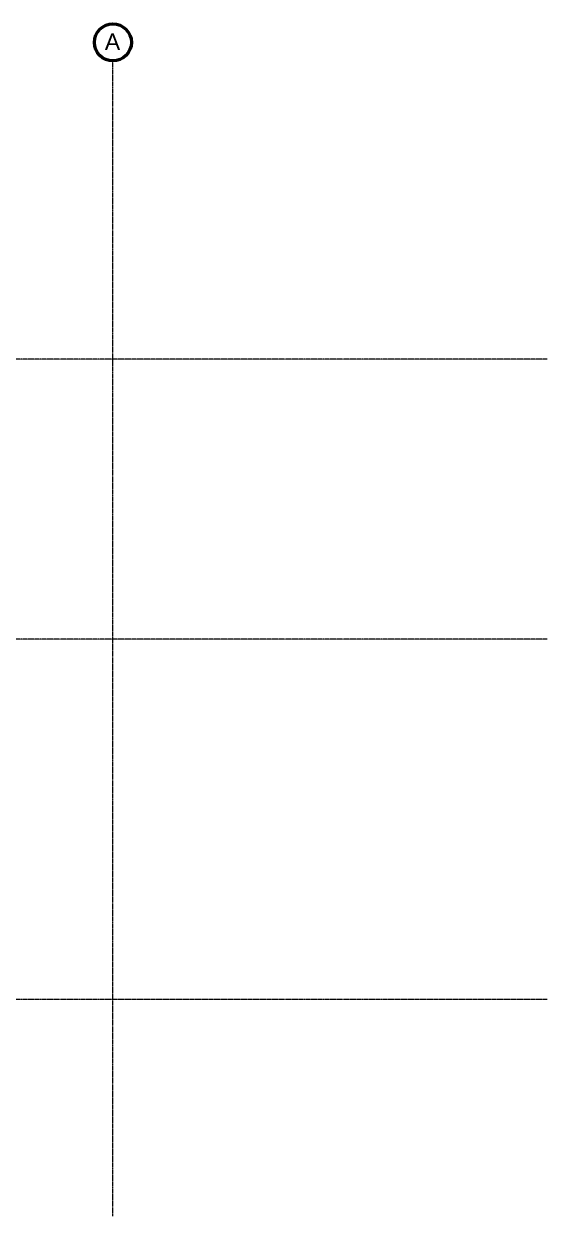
# Model space of a CAD drawing. Header units: millimetres. Extents: x -1379 to 1385823, y -4884429 to 548763.
# Drawn here: x 416785 to 429507, y -2302904 to -2273920 of the extents above; entities that cross this region are included whole.
import ezdxf

# ---------------------------------------------------------------- set-up
doc = ezdxf.new("R2010")
doc.units = ezdxf.units.MM
doc.linetypes.add('DPA_Grid _ Level 100', pattern=[10, 5.5, -1.6, 1.3, -1.6])
doc.layers.add('S-GRID', color=7, linetype='Continuous', lineweight=9)
doc.layers.add('S-GRID-IDEN', color=7, linetype='Continuous', lineweight=50)
doc.styles.add('ARIAL', font='arial.ttf')

# ---------------------------------------------------------------- blocks, each defined once
blk = doc.blocks.new('Grid - 100 Scale-586761-IV01 - LOWER ROOF LEVEL PLAN')
at = {"layer": 'S-GRID-IDEN', "color": 7}
blk.add_circle((0, 0), 4.5, dxfattribs=at)
blk = doc.blocks.new('C-1-IV01_REV00_20260605-110727_LOPF_DIMS')
at = {"layer": 'S-GRID', "color": 7, "linetype": 'DPA_Grid _ Level 100'}
for p, q in [((18925, -20833), (18925, 7251)), ((29482, 0), (-7498, 0)), ((29482, -6805), (-7498, -6805)), ((29482, -15570), (-7498, -15570))]:
    blk.add_line(p, q, dxfattribs=at)
at = {"layer": 'S-GRID-IDEN', "color": 7, "xscale": 99.99999999999993, "yscale": 99.99999999999993, "zscale": 99.99999999999993}
blk.add_blockref('Grid - 100 Scale-586761-IV01 - LOWER ROOF LEVEL PLAN', (18925, 7701), dxfattribs=at)
at = {"layer": 'S-GRID-IDEN', "color": 7, "lineweight": 9, "insert": (18729, 7917), "char_height": 400, "width": 456.96, "attachment_point": 1, "style": 'ARIAL'}
blk.add_mtext('A', dxfattribs=at)

msp = doc.modelspace()

# ---------------------------------------------------------------- block references
at = {"color": 7}
msp.add_blockref('C-1-IV01_REV00_20260605-110727_LOPF_DIMS', (400024.7, -2282071.6), dxfattribs=at)

doc.saveas('drawing.dxf')
